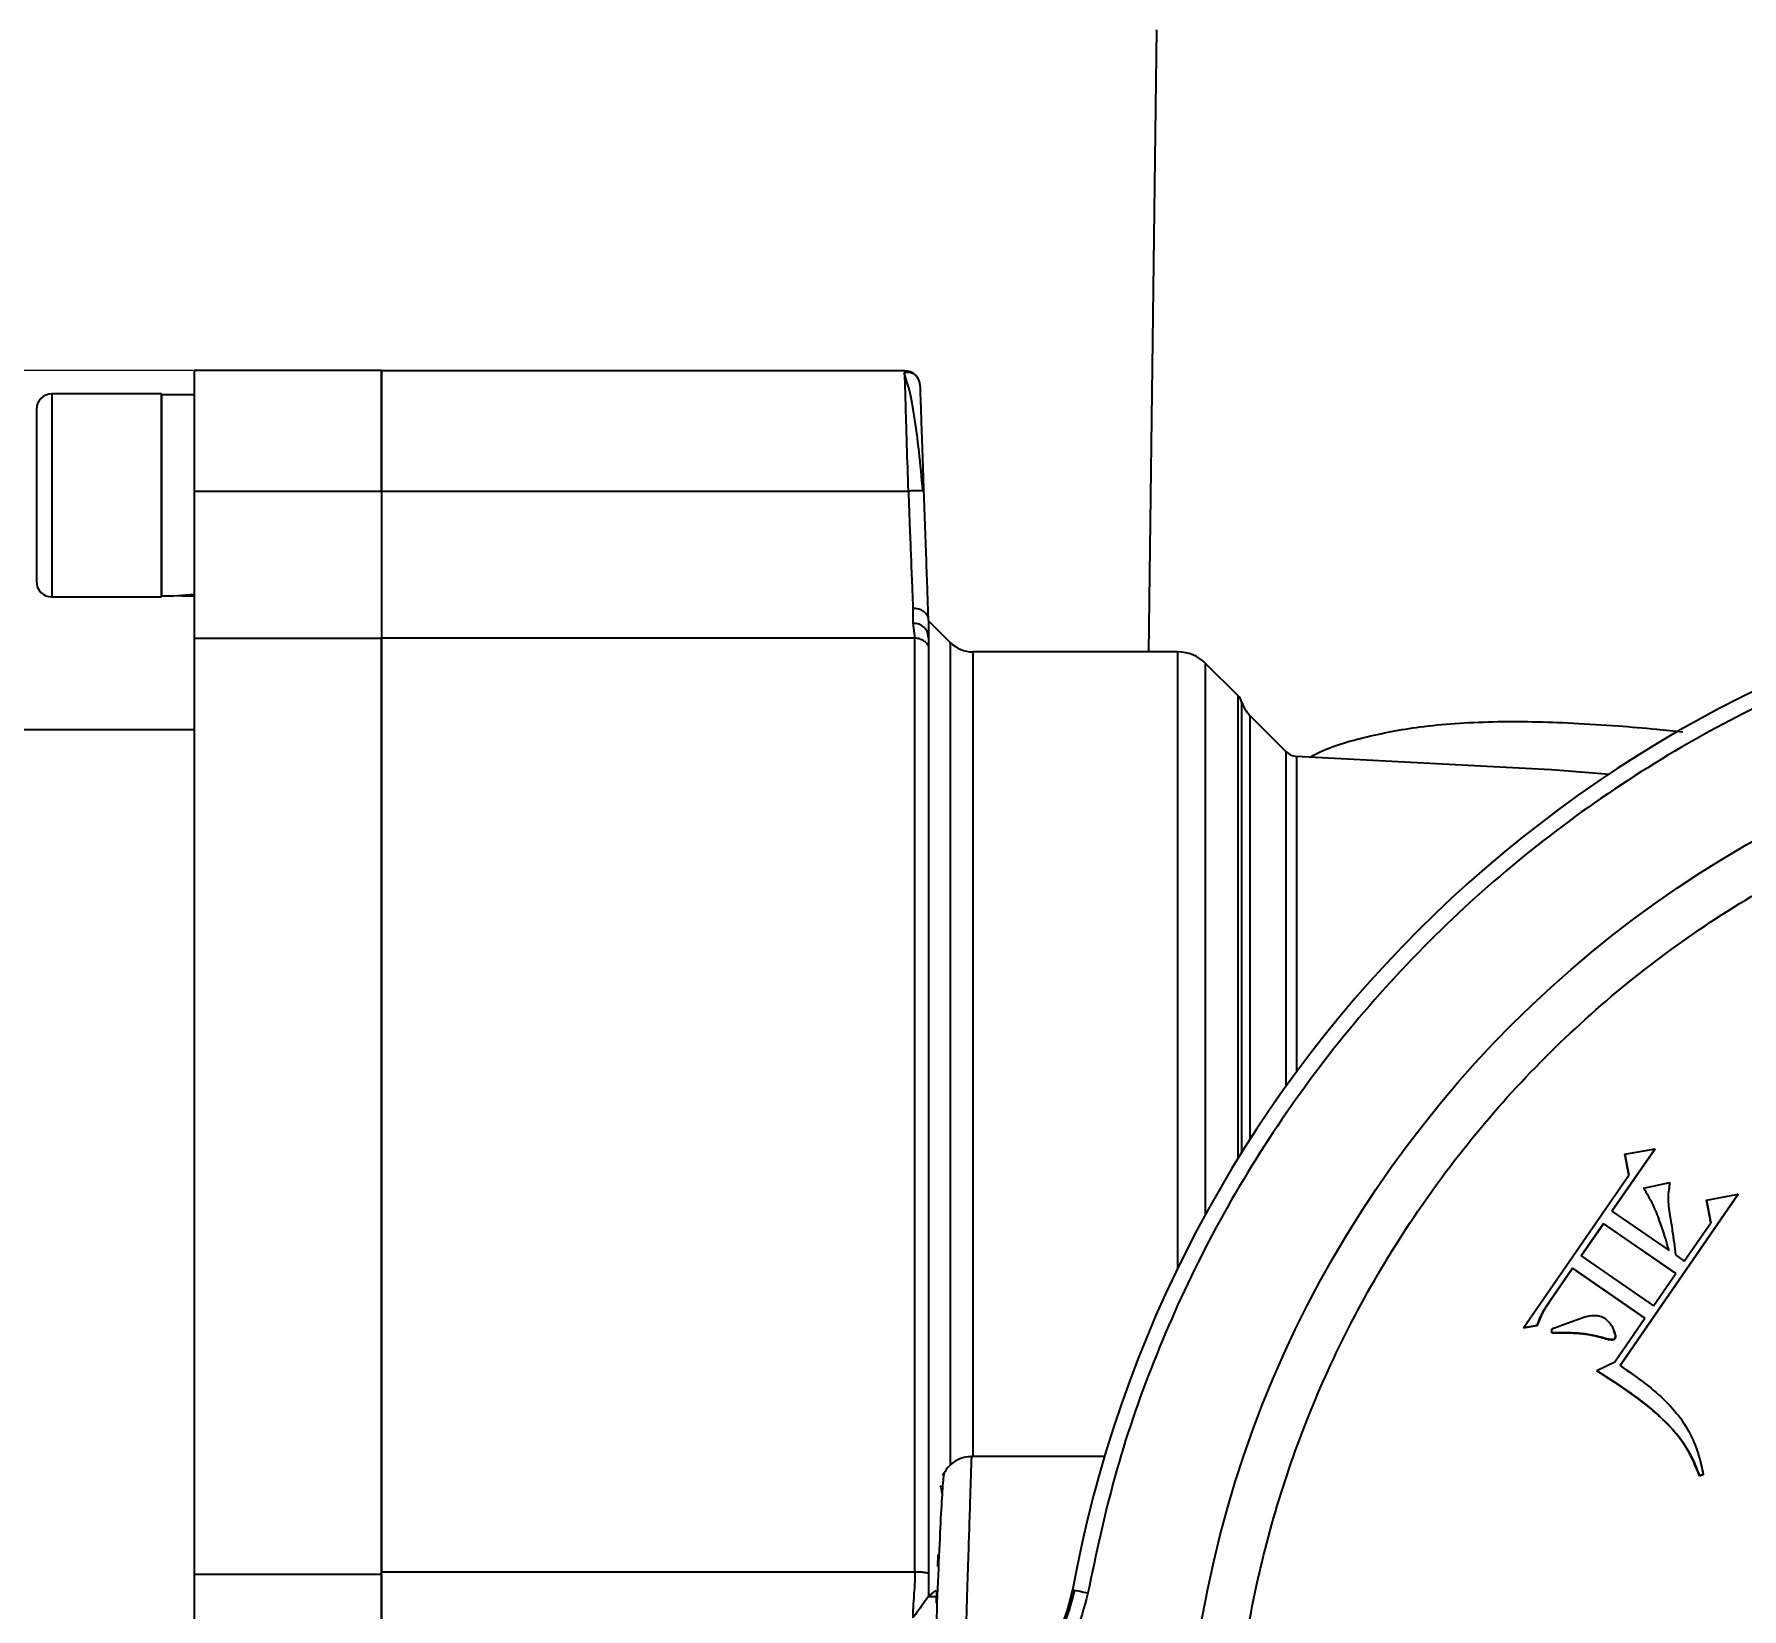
# Model space of a CAD drawing. Header units: millimetres. Extents: x 2404 to 4548, y 1024 to 2541.
# Drawn here: x 3766.8 to 3876.1, y 2233.1 to 2333.9 of the extents above; entities that cross this region are included whole.
import ezdxf

# ---------------------------------------------------------------- set-up
doc = ezdxf.new("R2010")
doc.units = ezdxf.units.MM
doc.layers.add('AM_5', color=3, linetype='Continuous', lineweight=25)
doc.styles.add('SLDTEXTSTYLE1', font='txt.shx', dxfattribs={"width": 0.7, "bigfont": 'gbcbig.shx'})
doc.dimstyles.new('SLDDIMSTYLE12$0', dxfattribs={"dimtxt": 12, "dimasz": 10, "dimexe": 0, "dimexo": 0.0625, "dimgap": 0.875, "dimtad": 1, "dimdec": 1, "dimlfac": 1.8, "dimrnd": 1e-09, "dimzin": 12, "dimdsep": 46, "dimtxsty": 'SLDTEXTSTYLE1', "dimcen": 0.09, "dimdle": 8.16, "dimclrd": 3, "dimclre": 3, "dimadec": 0, "dimazin": 3, "dimtfac": 1, "dimtdec": 1, "dimtofl": 0, "dimtmove": 0, "dimatfit": 3, "dimfxl": 0, "dimfrac": 2, "dimtolj": 1, "dimlwd": 5, "dimlwe": 5, "dimarcsym": 0})

# ---------------------------------------------------------------- blocks, each defined once
blk = doc.blocks.new('*D46')
at = {"layer": 'AM_5', "color": 3, "lineweight": 5, "transparency": 16777216}
blk.add_line((3776.94, 2312.36), (3607.72, 2312.36), dxfattribs=at)
at = {"layer": 'AM_5', "color": 3, "linetype": 'Continuous', "lineweight": 5, "transparency": 16777216}
for p, q in [((3607.72, 2302.36), (3607.72, 2136.36)), ((3776.94, 2126.36), (3607.72, 2126.36))]:
    blk.add_line(p, q, dxfattribs=at)
at = {"layer": 'AM_5', "color": 3, "transparency": 16777216}
for points in [[(3606.06, 2302.36), (3609.39, 2302.36), (3607.72, 2312.36)], [(3606.06, 2136.36), (3609.39, 2136.36), (3607.72, 2126.36)]]:
    blk.add_solid(points, dxfattribs=at)
at = {"layer": 'Defpoints', "color": 0, "transparency": 16777216}
for p in [(3777, 2312.36), (3607.72, 2126.36), (3777, 2126.36)]:
    blk.add_point(p, dxfattribs=at)
at = {"layer": 'AM_5', "color": 0, "transparency": 16777216, "insert": (3600.85, 2219.36), "char_height": 12, "attachment_point": 5, "rotation": 90, "style": 'SLDTEXTSTYLE1'}
blk.add_mtext('\\A1;186', dxfattribs=at)

msp = doc.modelspace()

# ---------------------------------------------------------------- linework, layer by layer
at = {"color": 7, "linetype": 'Continuous', "lineweight": 25}
for p, q in [((3838.6, 2334.177), (3838.078, 2294.341)), ((3788.999, 2312.361), (3776.999, 2312.361)), ((3776.999, 2312.361), (3776.999, 2304.642)), ((3788.999, 2304.641), (3788.999, 2312.361)), ((3822.475, 2312.341), (3788.999, 2312.341)), ((3822.664, 2311.504), (3822.438, 2312.201)), ((3774.899, 2310.861), (3767.899, 2310.861)), ((3767.899, 2310.861), (3767.899, 2304.361)), ((3774.899, 2310.861), (3774.899, 2304.361)), ((3776.999, 2310.801), (3774.899, 2310.801)), ((3774.899, 2297.921), (3774.899, 2310.801)), ((3767.899, 2304.361), (3767.899, 2297.861)), ((3774.899, 2304.361), (3774.899, 2297.861)), ((3776.999, 2304.642), (3788.999, 2304.641)), ((3776.999, 2304.642), (3776.999, 2295.206)), ((3788.999, 2304.641), (3788.999, 2295.206)), ((3788.999, 2304.638), (3822.711, 2304.638)), ((3767.899, 2297.861), (3774.899, 2297.861)), ((3822.999, 2296.179), (3823.133, 2295.219)), ((3824, 2295.221), (3823.93, 2295.618)), ((3823.999, 2296.358), (3823.999, 2295.295)), ((3825.413, 2294.927), (3823.999, 2296.341)), ((3823.999, 2295.295), (3823.999, 2294.73)), ((3788.999, 2295.206), (3776.999, 2295.206)), ((3823.133, 2295.219), (3788.999, 2295.219)), ((3839.964, 2294.341), (3826.828, 2294.341)), ((3843.813, 2291.527), (3841.732, 2293.609)), ((3844.062, 2262.318), (3844.062, 2291.111)), ((3846.894, 2287.946), (3844.562, 2290.278)), ((3844.562, 2290.278), (3844.562, 2263.108)), ((3776.999, 2289.361), (3635.999, 2289.362)), ((3846.894, 2266.547), (3846.894, 2287.946)), ((3847.549, 2287.655), (3847.548, 2267.448)), ((3863.824, 2286.802), (3847.549, 2287.655)), ((3867.617, 2286.499), (3863.61, 2286.813)), ((3870.502, 2262.537), (3867.743, 2258.538)), ((3867.744, 2258.537), (3870.502, 2262.535)), ((3868.57, 2262.183), (3870.502, 2262.537)), ((3870.502, 2262.537), (3870.502, 2262.535)), ((3868.822, 2260.832), (3868.57, 2262.183)), ((3868.57, 2262.183), (3868.57, 2262.181)), ((3868.57, 2262.181), (3868.822, 2260.831)), ((3862.08, 2251.059), (3868.822, 2260.832)), ((3869.77, 2260.007), (3871.455, 2260.364)), ((3875.829, 2259.619), (3868.259, 2248.647)), ((3868.259, 2248.645), (3875.829, 2259.617)), ((3873.802, 2259.25), (3875.829, 2259.619)), ((3874.069, 2257.798), (3873.802, 2259.25)), ((3873.802, 2259.25), (3873.802, 2259.247)), ((3873.802, 2259.247), (3874.069, 2257.798)), ((3875.829, 2259.619), (3875.829, 2259.617)), ((3867.743, 2258.538), (3871.401, 2256.016)), ((3867.191, 2257.737), (3865.773, 2255.679)), ((3865.774, 2255.679), (3867.191, 2257.735)), ((3871.822, 2254.541), (3867.191, 2257.737)), ((3867.191, 2257.735), (3867.191, 2257.737)), ((3867.191, 2257.735), (3871.821, 2254.54)), ((3872.374, 2255.343), (3874.069, 2257.798)), ((3865.221, 2254.881), (3863.721, 2252.708)), ((3863.721, 2252.705), (3865.221, 2254.878)), ((3869.852, 2251.685), (3865.221, 2254.881)), ((3865.221, 2254.881), (3865.221, 2254.878)), ((3865.221, 2254.878), (3869.851, 2251.684)), ((3865.773, 2255.679), (3870.404, 2252.484)), ((3871.801, 2255.738), (3872.374, 2255.343)), ((3870.404, 2252.484), (3871.822, 2254.541)), ((3863.721, 2252.708), (3863.721, 2252.705)), ((3867.918, 2248.883), (3869.852, 2251.685)), ((3862.948, 2251.218), (3862.08, 2251.059)), ((3862.08, 2251.056), (3862.948, 2251.216)), ((3862.08, 2251.059), (3862.08, 2251.056)), ((3862.948, 2251.218), (3862.948, 2251.216)), ((3863.885, 2250.74), (3863.888, 2250.989)), ((3867.867, 2250.882), (3867.867, 2250.884)), ((3867.134, 2250.437), (3867.134, 2250.435)), ((3867.943, 2250.384), (3867.943, 2250.386)), ((3866.772, 2248.326), (3867.918, 2248.883)), ((3835.26, 2242.819), (3826.744, 2242.819)), ((3873.581, 2241.689), (3873.35, 2241.596)), ((3873.35, 2241.594), (3873.581, 2241.687)), ((3873.35, 2241.596), (3873.35, 2241.594)), ((3873.581, 2241.689), (3873.581, 2241.687)), ((3824.593, 2236.527), (3824.567, 2235.78)), ((3824.593, 2236.537), (3824.593, 2236.527)), ((3776.999, 2235.294), (3788.999, 2235.294)), ((3776.999, 2235.294), (3776.999, 2227.356)), ((3788.999, 2235.447), (3823.133, 2235.436)), ((3788.999, 2235.294), (3788.999, 2227.707)), ((3823.999, 2235.332), (3823.999, 2233.876)), ((3823.999, 2233.876), (3824.478, 2234.24)), ((3824.513, 2234.228), (3824.485, 2233.434)), ((3824.513, 2234.241), (3824.513, 2234.228)), ((3823.983, 2233.849), (3823.999, 2233.876)), ((3824.499, 2233.849), (3823.983, 2233.849))]:
    msp.add_line(p, q, dxfattribs=at)
at = {"color": 7, "linetype": 'Continuous', "lineweight": 25, "flags": 128}
for points in [[(3822.999, 2297.135), (3822.999, 2297.001), (3822.999, 2296.872), (3822.999, 2296.746), (3822.999, 2296.624), (3822.999, 2296.507), (3822.999, 2296.393), (3822.999, 2296.284), (3822.999, 2296.179)], [(3776.999, 2295.206), (3776.999, 2293.947), (3776.999, 2292.343), (3776.999, 2290.401), (3776.999, 2288.131), (3776.999, 2285.542), (3776.999, 2282.648), (3776.999, 2279.46), (3776.999, 2275.994), (3776.999, 2272.266), (3776.999, 2268.294), (3776.999, 2264.094), (3776.999, 2259.688), (3776.999, 2255.095), (3776.999, 2250.337), (3776.999, 2245.436), (3776.999, 2240.414), (3776.999, 2235.294)], [(3788.999, 2235.294), (3788.999, 2240.414), (3788.999, 2245.436), (3788.999, 2250.337), (3788.999, 2255.095), (3788.999, 2259.688), (3788.999, 2264.094), (3788.999, 2268.293), (3788.999, 2272.266), (3788.999, 2275.994), (3788.999, 2279.46), (3788.999, 2282.648), (3788.999, 2285.542), (3788.999, 2288.131), (3788.999, 2290.401), (3788.999, 2292.343), (3788.999, 2293.947), (3788.999, 2295.206)], [(3823.133, 2235.436), (3823.133, 2240.553), (3823.133, 2245.572), (3823.133, 2250.469), (3823.133, 2255.222), (3823.133, 2259.809), (3823.133, 2264.209), (3823.133, 2268.402), (3823.133, 2272.367), (3823.133, 2276.087), (3823.133, 2279.544), (3823.133, 2282.723), (3823.133, 2285.608), (3823.133, 2288.187), (3823.133, 2290.447), (3823.133, 2292.378), (3823.133, 2293.972), (3823.133, 2295.219)], [(3823.999, 2294.73), (3823.999, 2293.49), (3823.999, 2291.907), (3823.999, 2289.989), (3823.999, 2287.743), (3823.999, 2285.181), (3823.999, 2282.314), (3823.999, 2279.156), (3823.999, 2275.721), (3823.999, 2272.025), (3823.999, 2268.085), (3823.999, 2263.92), (3823.999, 2259.548), (3823.999, 2254.991), (3823.999, 2250.268), (3823.999, 2245.402), (3823.999, 2240.416), (3823.999, 2235.332)], [(3825.413, 2242.319), (3825.413, 2245.002), (3825.413, 2249.789), (3825.413, 2254.435), (3825.413, 2258.917), (3825.413, 2263.215), (3825.413, 2267.309), (3825.413, 2271.18), (3825.413, 2274.81), (3825.413, 2278.181), (3825.413, 2281.279), (3825.413, 2284.088), (3825.413, 2286.596), (3825.413, 2288.792), (3825.413, 2290.664), (3825.413, 2292.204), (3825.413, 2293.405), (3825.413, 2294.261), (3825.413, 2294.769), (3825.413, 2294.927)], [(3826.828, 2294.341), (3826.828, 2294.297), (3826.828, 2293.945), (3826.828, 2293.245), (3826.828, 2292.199), (3826.828, 2290.812), (3826.828, 2289.092), (3826.828, 2287.045), (3826.828, 2284.681), (3826.828, 2282.012), (3826.828, 2279.05), (3826.828, 2275.808), (3826.828, 2272.303), (3826.828, 2268.55), (3826.828, 2264.567), (3826.828, 2260.372), (3826.828, 2255.985), (3826.827, 2251.427), (3826.827, 2246.719), (3826.827, 2242.819)], [(3839.964, 2254.907), (3839.964, 2255.234), (3839.964, 2259.663), (3839.964, 2263.901), (3839.964, 2267.93), (3839.964, 2271.731), (3839.964, 2275.286), (3839.964, 2278.577), (3839.964, 2281.59), (3839.964, 2284.31), (3839.964, 2286.725), (3839.964, 2288.823), (3839.964, 2290.595), (3839.964, 2292.031), (3839.964, 2293.126), (3839.964, 2293.874), (3839.964, 2294.271), (3839.964, 2294.341)], [(3841.731, 2258.334), (3841.731, 2261.408), (3841.731, 2265.602), (3841.731, 2269.568), (3841.731, 2273.285), (3841.731, 2276.737), (3841.731, 2279.905), (3841.731, 2282.774), (3841.731, 2285.33), (3841.731, 2287.56), (3841.732, 2289.453), (3841.732, 2291), (3841.732, 2292.193), (3841.732, 2293.027), (3841.732, 2293.496), (3841.732, 2293.609)], [(3843.812, 2261.916), (3843.812, 2264.92), (3843.812, 2268.758), (3843.813, 2272.35), (3843.813, 2275.677), (3843.813, 2278.723), (3843.813, 2281.472), (3843.813, 2283.912), (3843.813, 2286.029), (3843.813, 2287.813), (3843.813, 2289.256), (3843.813, 2290.35), (3843.813, 2291.09), (3843.813, 2291.471), (3843.813, 2291.527)]]:
    msp.add_lwpolyline(points, dxfattribs=at)
at = {"color": 7, "linetype": 'Continuous', "lineweight": 25}
msp.add_circle((3911.921, 2219.952), 71.5, dxfattribs=at)
for centre, radius, start, end in [((3822.475, 2311.341), 1, 1.99976, 89.99975), ((3767.899, 2309.861), 1, 89.99969, 179.99969), ((3767.899, 2298.861), 1, 179.99969, 269.99969), ((3911.921, 2219.95), 80, 100.30604, 169.69383), ((3826.828, 2296.341), 2, 224.99969, 269.99969), ((3839.964, 2291.841), 2.5, 44.99977, 89.99969), ((3843.106, 2290.82), 1, 16.90237, 44.99987), ((3845.976, 2291.693), 2, 196.90236, 224.99969), ((3847.601, 2288.653), 1, 224.99969, 266.99945), ((3823.374, 2236.051), 10, 290.58663, 349.69385), ((3812.715, 2117.353), 118.693, 79.57321, 80.05575)]:
    msp.add_arc(centre, radius, start, end, dxfattribs=at)
for centre, start_param, end_param in [((3774.899, 2304.361), 4.712389, 4.9017857), ((3776.999, 2304.361), 4.6181163, 4.712389)]:
    msp.add_ellipse(centre, major_axis=(11.154, 0), ratio=0.5773503, start_param=start_param, end_param=end_param, dxfattribs=at)
for points in [[(3788.999, 2312.341), (3788.999, 2312.228), (3788.999, 2312.003), (3788.999, 2310.237), (3788.999, 2307.698), (3788.999, 2305.658), (3788.999, 2304.638)], [(3788.999, 2304.638), (3788.999, 2303.535), (3788.999, 2301.328), (3788.999, 2298.45), (3788.999, 2296.21), (3788.999, 2295.55), (3788.999, 2295.219)], [(3823.999, 2295.295), (3823.984, 2295.411), (3823.954, 2295.643), (3823.723, 2295.934), (3823.392, 2296.139), (3823.13, 2296.165), (3822.999, 2296.179)], [(3788.999, 2295.219), (3788.999, 2294.645), (3788.999, 2293.496), (3788.999, 2290.895), (3788.999, 2287.681), (3788.999, 2283.819), (3788.999, 2279.363), (3788.999, 2274.348), (3788.999, 2268.823), (3788.999, 2262.838), (3788.999, 2256.451), (3788.999, 2249.716), (3788.999, 2242.71), (3788.999, 2237.868), (3788.999, 2235.447)], [(3823.999, 2294.73), (3823.95, 2294.801), (3823.851, 2294.942), (3823.638, 2295.097), (3823.395, 2295.2), (3823.221, 2295.213), (3823.133, 2295.219)], [(3788.999, 2227.518), (3788.999, 2227.662), (3788.999, 2227.949), (3788.999, 2229.724), (3788.999, 2232.258), (3788.999, 2234.384), (3788.999, 2235.447)], [(3823.999, 2235.332), (3823.95, 2235.347), (3823.851, 2235.377), (3823.638, 2235.41), (3823.395, 2235.432), (3823.22, 2235.435), (3823.133, 2235.436)], [(3833.346, 2234.269), (3833.124, 2233.43), (3832.68, 2231.752), (3831.22, 2229.569), (3829.308, 2227.77), (3827.725, 2227.056), (3826.934, 2226.699)]]:
    msp.add_open_spline(points, degree=3, dxfattribs=at)
for points, knots in [([(3823.359, 2311.793), (3823.318, 2311.865), (3823.225, 2312.027), (3822.992, 2312.183), (3822.713, 2312.257), (3822.529, 2312.217), (3822.438, 2312.198)], [0, 0, 0, 0, 0.2110006, 0.4756494, 0.740464, 1, 1, 1, 1]), ([(3822.711, 2304.638), (3822.681, 2305.641), (3822.628, 2307.394), (3822.564, 2309.425), (3822.523, 2310.784), (3822.496, 2311.689), (3822.478, 2312.243), (3822.476, 2312.308), (3822.475, 2312.341)], [0, 0, 0, 0, 0.2452809, 0.4288993, 0.5790518, 0.7242842, 0.8645993, 1, 1, 1, 1]), ([(3823.639, 2304.647), (3823.563, 2305.5), (3823.408, 2307.231), (3823.085, 2309.545), (3822.82, 2311.059), (3822.691, 2311.425), (3822.664, 2311.504)], [0, 0, 0, 0, 0.2966354, 0.6024529, 0.914745, 1, 1, 1, 1]), ([(3823.71, 2304.636), (3823.679, 2305.528), (3823.617, 2307.311), (3823.539, 2309.532), (3823.485, 2311.079), (3823.478, 2311.277), (3823.474, 2311.376)], [0, 0, 0, 0, 0.249886, 0.4997488, 0.7497519, 1, 1, 1, 1]), ([(3766.899, 2309.861), (3766.899, 2309.788), (3766.899, 2309.675), (3766.899, 2308.989), (3766.899, 2308.279), (3766.899, 2307.398), (3766.899, 2306.117), (3766.899, 2305.053), (3766.899, 2304.361)], [0, 0, 0, 0, 0.2394568, 0.3683607, 0.5, 0.6316393, 0.7605432, 1, 1, 1, 1]), ([(3766.899, 2304.361), (3766.899, 2303.669), (3766.899, 2302.605), (3766.899, 2301.324), (3766.899, 2300.443), (3766.899, 2299.733), (3766.899, 2299.048), (3766.899, 2298.935), (3766.899, 2298.861)], [0, 0, 0, 0, 0.2394568, 0.3683607, 0.5, 0.6316393, 0.7605432, 1, 1, 1, 1]), ([(3823.71, 2304.636), (3823.697, 2304.64), (3823.676, 2304.647), (3823.551, 2304.651), (3823.422, 2304.652), (3823.262, 2304.652), (3823.03, 2304.648), (3822.836, 2304.642), (3822.711, 2304.638)], [0, 0, 0, 0, 0.239471, 0.3683705, 0.5000015, 0.6316323, 0.7605311, 1, 1, 1, 1]), ([(3822.711, 2304.638), (3822.742, 2303.813), (3822.798, 2302.367), (3822.877, 2300.317), (3822.944, 2298.556), (3822.982, 2297.595), (3822.999, 2297.135)], [0, 0, 0, 0, 0.2851739, 0.500074, 0.7610217, 1, 1, 1, 1]), ([(3824, 2296.358), (3823.981, 2296.889), (3823.943, 2297.96), (3823.872, 2299.996), (3823.794, 2302.248), (3823.738, 2303.842), (3823.71, 2304.636)], [0, 0, 0, 0, 0.2485215, 0.4999911, 0.7509557, 1, 1, 1, 1]), ([(3897.788, 2297.677), (3895.292, 2297.151), (3890.255, 2296.088), (3882.878, 2293.55), (3875.636, 2290.28), (3868.657, 2286.218), (3862.054, 2281.406), (3855.96, 2275.914), (3850.467, 2269.82), (3845.656, 2263.217), (3841.593, 2256.238), (3838.324, 2248.996), (3835.785, 2241.619), (3834.723, 2236.581), (3834.196, 2234.085)], [0, 0, 0, 0, 0.0799588, 0.1613715, 0.2441424, 0.3288926, 0.4142166, 0.5, 0.5857784, 0.6711024, 0.7558576, 0.8386237, 0.9200388, 1, 1, 1, 1]), ([(3823.999, 2296.358), (3823.994, 2296.413), (3823.984, 2296.52), (3823.92, 2296.675), (3823.836, 2296.792), (3823.756, 2296.872), (3823.71, 2296.909), (3823.679, 2296.932), (3823.585, 2297.001), (3823.364, 2297.115), (3823.127, 2297.128), (3822.999, 2297.135)], [0, 0, 0, 0, 0.13274928, 0.2587097, 0.38346285, 0.46187539, 0.50802694, 0.51153962, 0.54269826, 0.7552829, 1, 1, 1, 1]), ([(3848.436, 2287.608), (3848.531, 2287.663), (3849.53, 2288.237), (3851.845, 2288.902), (3854.882, 2289.513), (3857.701, 2289.781), (3860.101, 2289.888), (3862.633, 2289.888), (3865.3, 2289.795), (3867.964, 2289.626), (3870.305, 2289.432), (3871.714, 2289.29), (3872.27, 2289.234)], [0, 0, 0, 0, 0.0175251, 0.1841374, 0.3534819, 0.4507624, 0.5518318, 0.6514871, 0.7507207, 0.855208, 0.9429111, 1, 1, 1, 1]), ([(3843.422, 2219.958), (3843.476, 2222.047), (3843.586, 2226.225), (3844.496, 2232.564), (3845.982, 2238.917), (3848.156, 2245.282), (3850.987, 2251.506), (3854.501, 2257.528), (3858.655, 2263.22), (3863.398, 2268.481), (3868.66, 2273.225), (3874.352, 2277.379), (3880.374, 2280.893), (3886.597, 2283.724), (3892.963, 2285.896), (3899.315, 2287.391), (3905.654, 2288.268), (3911.921, 2288.553), (3918.189, 2288.268), (3924.527, 2287.391), (3930.88, 2285.896), (3937.246, 2283.724), (3943.469, 2280.893), (3949.492, 2277.379), (3955.183, 2273.225), (3960.445, 2268.481), (3965.188, 2263.22), (3969.342, 2257.528), (3972.856, 2251.506), (3975.687, 2245.282), (3977.861, 2238.917), (3979.347, 2232.564), (3980.257, 2226.226), (3980.367, 2222.047), (3980.422, 2219.958)], [0, 0, 0, 0, 0.02912361, 0.05824846, 0.08912004, 0.11999406, 0.1519015, 0.18431275, 0.21706879, 0.24999999, 0.2829312, 0.31568724, 0.34809849, 0.38000593, 0.41087751, 0.44175153, 0.47087453, 0.49999999, 0.52912299, 0.55824846, 0.58912004, 0.61999406, 0.6519015, 0.68431275, 0.71706879, 0.74999999, 0.7829312, 0.81568724, 0.84809849, 0.88000593, 0.91087751, 0.94175153, 0.97087515, 1, 1, 1, 1]), ([(3871.455, 2260.364), (3871.399, 2260.05), (3871.309, 2259.545), (3871.361, 2258.84), (3871.411, 2258.458), (3871.437, 2258.266)], [0, 0, 0, 0, 0.4510454, 0.7247717, 1, 1, 1, 1]), ([(3871.401, 2256.016), (3871.208, 2256.654), (3870.903, 2257.661), (3870.382, 2259.012), (3869.975, 2259.674), (3869.77, 2260.007)], [0, 0, 0, 0, 0.4622699, 0.7292654, 1, 1, 1, 1]), ([(3871.437, 2258.266), (3871.495, 2257.938), (3871.599, 2257.355), (3871.722, 2256.512), (3871.775, 2255.996), (3871.801, 2255.738)], [0, 0, 0, 0, 0.3914898, 0.6955835, 1, 1, 1, 1]), ([(3863.721, 2252.708), (3863.63, 2252.568), (3863.447, 2252.289), (3863.173, 2251.798), (3863.03, 2251.43), (3862.948, 2251.218)], [0, 0, 0, 0, 0.2971536, 0.5945312, 1, 1, 1, 1]), ([(3862.948, 2251.216), (3863.007, 2251.372), (3863.126, 2251.683), (3863.381, 2252.184), (3863.597, 2252.515), (3863.721, 2252.705)], [0, 0, 0, 0, 0.2971762, 0.5946304, 1, 1, 1, 1]), ([(3863.888, 2250.989), (3864.198, 2251.113), (3864.818, 2251.361), (3865.675, 2251.644), (3866.357, 2251.893), (3866.874, 2251.849), (3867.157, 2251.761), (3867.289, 2251.678), (3867.306, 2251.667)], [0, 0, 0, 0, 0.2778733, 0.555831, 0.7571621, 0.8707407, 0.982618, 1, 1, 1, 1]), ([(3867.306, 2251.667), (3867.456, 2251.527), (3867.71, 2251.291), (3867.871, 2250.894), (3867.943, 2250.647), (3867.98, 2250.492), (3867.954, 2250.417), (3867.943, 2250.386)], [0, 0, 0, 0, 0.4076992, 0.6900828, 0.8437541, 0.9341612, 1, 1, 1, 1]), ([(3867.134, 2250.437), (3866.838, 2250.515), (3866.246, 2250.672), (3865.153, 2250.754), (3864.366, 2250.745), (3863.885, 2250.74)], [0, 0, 0, 0, 0.2800426, 0.5593015, 1, 1, 1, 1]), ([(3863.885, 2250.738), (3864.218, 2250.743), (3864.885, 2250.752), (3865.98, 2250.713), (3866.72, 2250.535), (3867.134, 2250.435)], [0, 0, 0, 0, 0.3052726, 0.6107465, 1, 1, 1, 1]), ([(3867.943, 2250.384), (3867.954, 2250.419), (3867.987, 2250.527), (3867.931, 2250.699), (3867.882, 2250.823), (3867.86, 2250.879)], [0, 0, 0, 0, 0.2145946, 0.6465803, 1, 1, 1, 1]), ([(3867.943, 2250.386), (3867.926, 2250.368), (3867.89, 2250.333), (3867.765, 2250.301), (3867.585, 2250.317), (3867.359, 2250.369), (3867.209, 2250.414), (3867.134, 2250.437)], [0, 0, 0, 0, 0.08760568, 0.17563974, 0.44506263, 0.72129423, 1, 1, 1, 1]), ([(3867.134, 2250.435), (3867.209, 2250.412), (3867.359, 2250.367), (3867.588, 2250.314), (3867.772, 2250.298), (3867.896, 2250.335), (3867.929, 2250.368), (3867.943, 2250.384)], [0, 0, 0, 0, 0.2779118, 0.55610172, 0.83547916, 0.9259082, 1, 1, 1, 1]), ([(3873.35, 2241.596), (3873.094, 2242.22), (3872.474, 2243.729), (3870.215, 2246.09), (3868.095, 2247.467), (3866.772, 2248.326)], [0, 0, 0, 0, 0.2094523, 0.5068834, 1, 1, 1, 1]), ([(3866.772, 2248.324), (3867.333, 2247.962), (3868.759, 2247.044), (3870.959, 2245.41), (3872.636, 2243.427), (3873.183, 2242.023), (3873.35, 2241.594)], [0, 0, 0, 0, 0.2084819, 0.5302845, 0.8564654, 1, 1, 1, 1]), ([(3868.259, 2248.647), (3868.81, 2248.27), (3869.829, 2247.574), (3871.198, 2246.403), (3872.617, 2244.778), (3873.306, 2243.078), (3873.542, 2241.886), (3873.581, 2241.689)], [0, 0, 0, 0, 0.2213716, 0.4092764, 0.5964037, 0.9332213, 1, 1, 1, 1]), ([(3825.03, 2241.701), (3825.016, 2241.737), (3824.975, 2241.849), (3824.893, 2240.921), (3824.78, 2239.024), (3824.651, 2236.19), (3824.506, 2232.618), (3824.36, 2228.771), (3824.261, 2226.032), (3824.217, 2224.82)], [0, 0, 0, 0, 0.0766683, 0.2378832, 0.398102, 0.5574825, 0.7161906, 0.8743952, 1, 1, 1, 1]), ([(3826.81, 2242.818), (3826.623, 2242.809), (3826.235, 2242.79), (3825.682, 2242.546), (3825.199, 2242.15), (3825.003, 2241.785), (3824.905, 2241.603)], [0, 0, 0, 0, 0.2341083, 0.485653, 0.7448761, 1, 1, 1, 1]), ([(3826.744, 2242.819), (3826.742, 2242.769), (3826.738, 2242.667), (3826.713, 2241.896), (3826.681, 2240.885), (3826.645, 2239.756), (3826.597, 2238.251), (3826.532, 2236.242), (3826.447, 2233.582), (3826.345, 2230.367), (3826.266, 2227.902), (3826.226, 2226.626)], [0, 0, 0, 0, 0.1217334, 0.2456529, 0.3295313, 0.4143849, 0.5002146, 0.6112196, 0.7315209, 0.8611156, 1, 1, 1, 1]), ([(3824.765, 2240.907), (3824.768, 2240.924), (3824.78, 2240.986), (3824.829, 2240.661), (3824.865, 2240.425)], [0, 0, 0, 0, 0.272533, 1, 1, 1, 1]), ([(3823.133, 2235.436), (3823.121, 2235.034), (3823.1, 2234.328), (3823.024, 2233.49), (3822.996, 2232.914), (3823.002, 2232.629), (3823.005, 2232.5)], [0, 0, 0, 0, 0.39272652, 0.69002655, 0.85917042, 1, 1, 1, 1]), ([(3834.196, 2234.085), (3833.963, 2233.182), (3833.488, 2231.346), (3831.903, 2228.932), (3829.811, 2226.942), (3828.088, 2226.147), (3827.242, 2225.756)], [0, 0, 0, 0, 0.24579633, 0.5, 0.75420367, 1, 1, 1, 1]), ([(3823.983, 2233.849), (3823.859, 2233.677), (3823.58, 2233.289), (3823.211, 2232.782), (3823.005, 2232.5)], [0, 0, 0, 0, 0.4434973, 1, 1, 1, 1])]:
    msp.add_open_spline(points, degree=3, knots=knots, dxfattribs=at)

# ---------------------------------------------------------------- dimensions: what is measured, and where the dimension line sits
at = {"layer": 'AM_5'}
dim = msp.add_linear_dim(base=(3607.724, 2126.361), p1=(3776.999, 2312.361), p2=(3776.998, 2126.361), angle=90, dimstyle='SLDDIMSTYLE12$0', override={"dimlfac": 1, "dimpost": ''}, dxfattribs=at)
dim.commit()
dim.dimension.update_dxf_attribs({"geometry": '*D46', "text_midpoint": (3600.849, 2219.361)})

doc.saveas('drawing.dxf')
